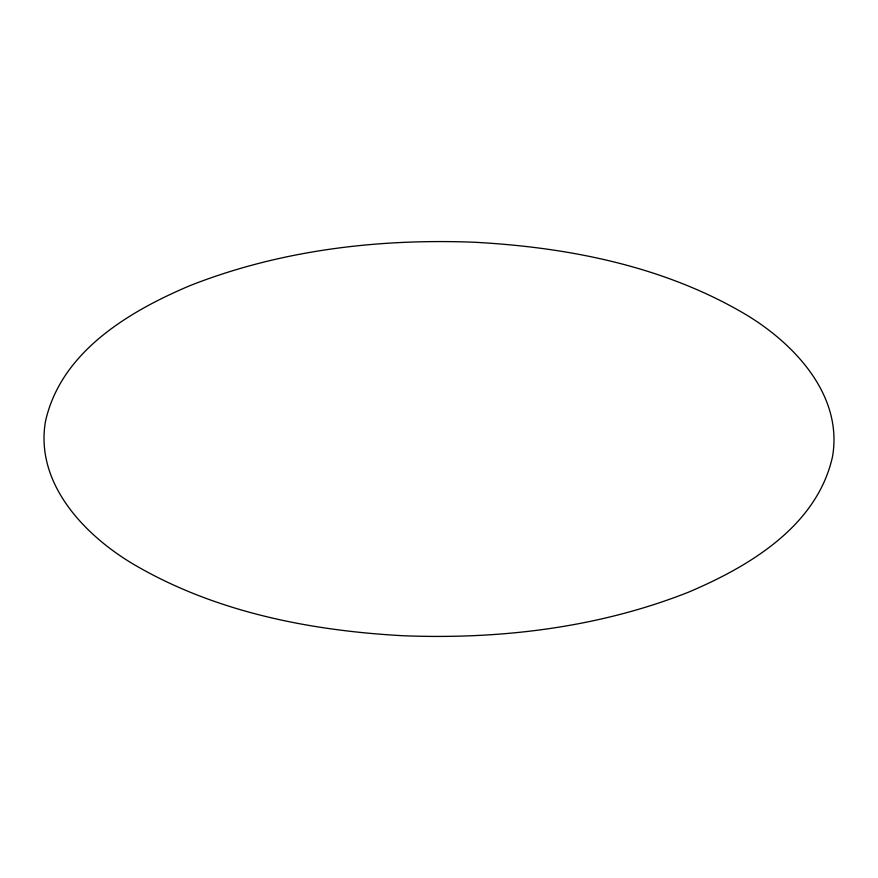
<?xml version="1.0" encoding="UTF-8"?>
<svg xmlns="http://www.w3.org/2000/svg" width="878" height="878" viewBox="0 0 878 878"><rect width="100%" height="100%" fill="white"/><g stroke="black" fill="none" stroke-linecap="round" stroke-linejoin="round"><path stroke-width="1.32" d="M45.502 421.253C34.824 482.659 83.553 534.285 132.26 563.511C213.969 611.922 309.649 630.689 403.496 635.749C499.845 639.513 597.918 627.869 688.034 592.365C749.011 566.595 816.957 526.284 832.498 456.747C843.176 395.341 794.447 343.715 745.74 314.489C664.031 266.078 568.351 247.311 474.504 242.251C378.155 238.487 280.082 250.131 189.966 285.635C128.989 311.405 61.043 351.716 45.502 421.253"/></g></svg>
